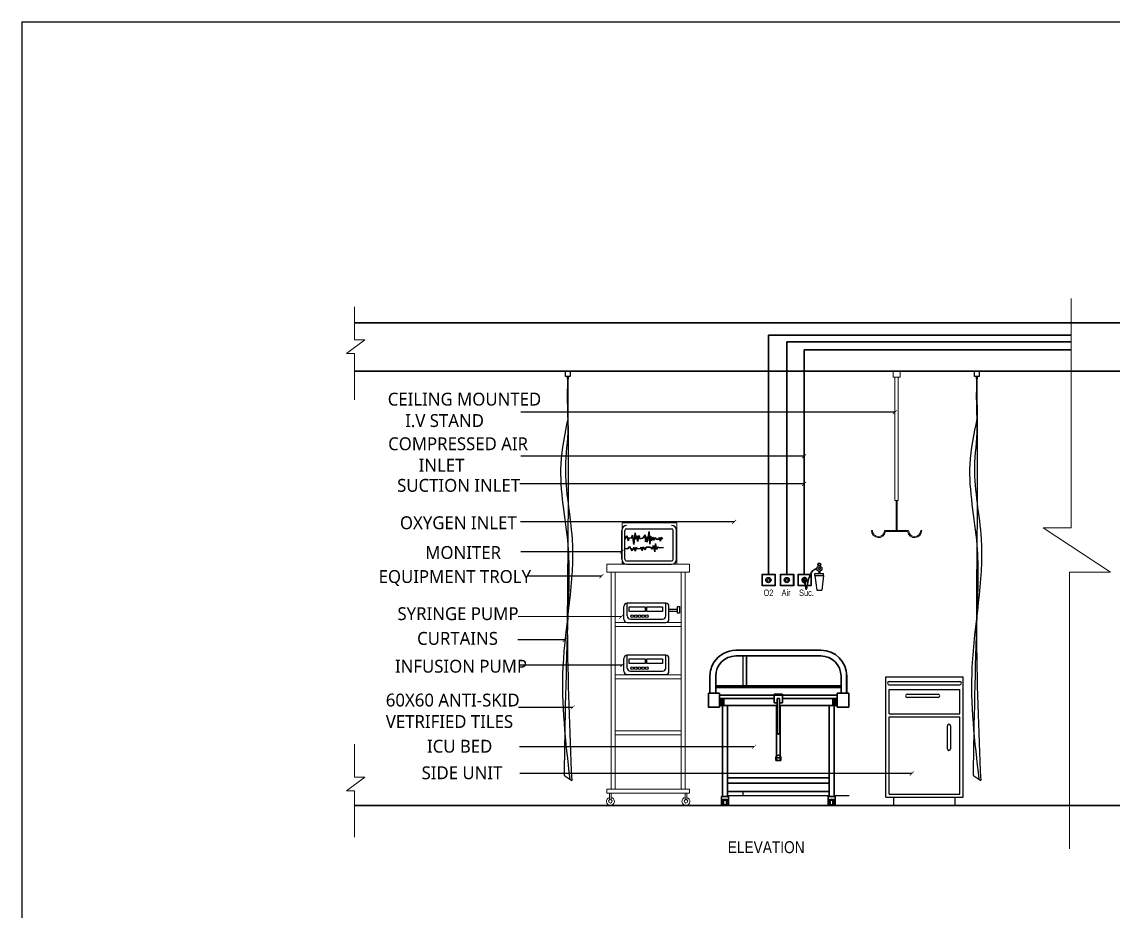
# Model space of a CAD drawing. Header units: inches. Extents: x -17070 to 527, y 504 to 2398.
# Drawn here: x -10399.05 to -10385.47, y 537.32 to 548.39 of the extents above; entities that cross this region are included whole.
import ezdxf

# ---------------------------------------------------------------- set-up
doc = ezdxf.new("R2010")
doc.units = ezdxf.units.IN
doc.linetypes.add('DASHDOT', pattern=[1, 0.5, -0.25, 0, -0.25])
doc.linetypes.add('DASHED2', pattern=[0.375, 0.25, -0.125])
doc.layers.add('elevation', color=7, linetype='Continuous')
doc.layers.add('text1', color=88, linetype='DASHDOT')
for name, color, linetype, lineweight in [('furniture', 42, 'Continuous', 9), ('Layer1', 2, 'Continuous', 30), ('TEXT', 7, 'Continuous', 9), ('wall', 7, 'Continuous', 30)]:
    doc.layers.add(name, color=color, linetype=linetype, lineweight=lineweight)
doc.styles.add('ROMANC', font='arialbd.ttf', dxfattribs={"height": 0.35})
doc.styles.add('style1', font='', dxfattribs={"height": 12})
doc.styles.get('style1').set_extended_font_data('Arial Narrow')
doc.dimstyles.get("Standard").update_dxf_attribs({"dimtxt": 0.18, "dimasz": 0.18, "dimexe": 0.18, "dimexo": 0.0625, "dimgap": 0.09, "dimtad": 0, "dimtih": 1, "dimtoh": 1, "dimzin": 0, "dimdsep": 46, "dimtxsty": 'ROMANC', "dimblk": 'ARCHTICK', "dimcen": 0.09, "dimclrd": 25, "dimclre": 25, "dimadec": 0, "dimazin": 0, "dimtfac": 1, "dimtofl": 0, "dimtmove": 0, "dimatfit": 3, "dimldrblk": 'ARCHTICK', "dimfxl": 1, "dimtolj": 1, "dimtzin": 0, "dimarcsym": 0})

# ---------------------------------------------------------------- blocks, each defined once
blk = doc.blocks.new('de')
at = {"layer": 'elevation', "ltscale": 0.0005}
for q in [(-10856.06422, 504.72708), (-10856.90422, 504.13708)]:
    blk.add_line((-10856.90422, 504.72708), q, dxfattribs=at)
blk = doc.blocks.new('12e')
at = {"color": 7}
for points in [[(-5580594.3279, -3631419.3324), (-5580594.2981, -3631419.3324), (-5580594.2981, -3631419.3652), (-5580594.3279, -3631419.3652)], [(-5580594.3153, -3631419.3652), (-5580594.3102, -3631419.3652), (-5580594.3102, -3631419.3811), (-5580594.3153, -3631419.3811)]]:
    blk.add_lwpolyline(points, close=True, dxfattribs=at)
for points in [[(-5580594.3153, -3631419.3811), (-5580594.3153, -3631419.5713), (-5580594.3129, -3631419.6864), (-5580594.3277, -3631419.9302), (-5580594.2866, -3631420.3751), (-5580594.3436, -3631421.1702), (-5580594.3007, -3631421.8695)], [(-5580594.3128, -3631419.3811), (-5580594.3129, -3631420.4136), (-5580594.316, -3631420.9381), (-5580594.289, -3631421.8777)], [(-5580594.3129, -3631419.6284), (-5580594.3572, -3631419.9101), (-5580594.3129, -3631420.4136), (-5580594.3129, -3631420.8518), (-5580594.3364, -3631421.8442)], [(-5580594.3364, -3631421.8442), (-5580594.289, -3631421.8777)]]:
    blk.add_spline(points, degree=3, dxfattribs=at)
blk = doc.blocks.new('3r32rt')
at = {"color": 7}
for p, q in [((-5580599.7153, -3631423.3043), (-5580599.2353, -3631423.3043)), ((-5580599.7153, -3631424.0543), (-5580599.7153, -3631423.3043)), ((-5580599.6953, -3631423.3343), (-5580599.2553, -3631423.3343)), ((-5580599.6953, -3631423.3543), (-5580599.2553, -3631423.3543)), ((-5580599.2353, -3631424.0543), (-5580599.2353, -3631423.3043)), ((-5580599.6953, -3631423.3843), (-5580599.2553, -3631423.3843)), ((-5580599.6953, -3631423.5343), (-5580599.6953, -3631423.3843)), ((-5580599.2553, -3631423.5343), (-5580599.2553, -3631423.3843)), ((-5580599.6953, -3631423.5343), (-5580599.2553, -3631423.5343)), ((-5580599.6953, -3631423.5543), (-5580599.2553, -3631423.5543)), ((-5580599.6953, -3631424.0343), (-5580599.6953, -3631423.5543)), ((-5580599.2553, -3631424.0343), (-5580599.2553, -3631423.5543)), ((-5580599.6953, -3631424.0343), (-5580599.2553, -3631424.0343)), ((-5580599.7153, -3631424.0543), (-5580599.2353, -3631424.0543)), ((-5580599.6653, -3631424.1043), (-5580599.6653, -3631424.0543)), ((-5580599.6653, -3631424.1043), (-5580599.2853, -3631424.1043)), ((-5580599.2853, -3631424.1043), (-5580599.2853, -3631424.0543))]:
    blk.add_line(p, q, dxfattribs=at)
for points in [[(-5580599.5836, -3631423.4133), (-5580599.39, -3631423.4133)], [(-5580599.39, -3631423.4331), (-5580599.5836, -3631423.4331)], [(-5580599.3331, -3631423.7528), (-5580599.3331, -3631423.7528), (-5580599.3331, -3631423.6103)], [(-5580599.3127, -3631423.6103), (-5580599.3127, -3631423.7528)]]:
    blk.add_lwpolyline(points, dxfattribs=at)
for centre, radius, start, end in [((-5580599.6953, -3631423.3443), 0.01, 90, 270.00001), ((-5580599.2553, -3631423.3443), 0.01, 269.88429, 89.99999), ((-5580599.5836, -3631423.4232), 0.00988, 90, 270.01759), ((-5580599.39, -3631423.4232), 0.00988, 269.98241, 90), ((-5580599.3229, -3631423.6103), 0.0102, 0, 180), ((-5580599.3229, -3631423.7528), 0.0102, 180, 0)]:
    blk.add_arc(centre, radius, start, end, dxfattribs=at)
blk = doc.blocks.new('3wtrf')
at = {"layer": 'furniture', "color": 38}
for p, q in [((-5580766.801, -3631444.3675), (-5580766.2864, -3631444.3675)), ((-5580766.801, -3631444.3675), (-5580766.801, -3631444.4175)), ((-5580766.2864, -3631444.3675), (-5580766.2864, -3631444.4175)), ((-5580766.801, -3631444.4175), (-5580766.2864, -3631444.4175)), ((-5580766.7735, -3631444.4175), (-5580766.7735, -3631445.7675)), ((-5580766.7485, -3631444.4175), (-5580766.7485, -3631445.7675)), ((-5580766.339, -3631444.4175), (-5580766.339, -3631445.7675)), ((-5580766.314, -3631444.4175), (-5580766.314, -3631445.7675)), ((-5580766.339, -3631444.73), (-5580766.7485, -3631444.73)), ((-5580766.339, -3631444.755), (-5580766.7485, -3631444.755)), ((-5580766.339, -3631445.055), (-5580766.7485, -3631445.055)), ((-5580766.339, -3631445.08), (-5580766.7485, -3631445.08)), ((-5580766.339, -3631445.405), (-5580766.7485, -3631445.405)), ((-5580766.339, -3631445.43), (-5580766.7485, -3631445.43)), ((-5580766.801, -3631445.7675), (-5580766.2864, -3631445.7675)), ((-5580766.801, -3631445.7675), (-5580766.801, -3631445.7925)), ((-5580766.801, -3631445.7925), (-5580766.2864, -3631445.7925)), ((-5580766.785, -3631445.8336), (-5580766.785, -3631445.7925)), ((-5580766.7733, -3631445.8333), (-5580766.7733, -3631445.7925)), ((-5580766.3141, -3631445.8333), (-5580766.3141, -3631445.7925)), ((-5580766.3024, -3631445.8336), (-5580766.3024, -3631445.7925)), ((-5580766.2864, -3631445.7675), (-5580766.2864, -3631445.7925))]:
    blk.add_line(p, q, dxfattribs=at)
blk.add_lwpolyline([(-5580766.7046, -3631444.3675), (-5580766.7046, -3631444.1101), (-5580766.3659, -3631444.1101), (-5580766.3659, -3631444.3675)], dxfattribs=at)
for centre in [(-5580766.7789, -3631445.8425), (-5580766.3085, -3631445.8425)]:
    blk.add_circle(centre, 0.0108, dxfattribs=at)
for centre, start, end in [((-5580766.7789, -3631445.8425), 104.25797, 77.16911), ((-5580766.3085, -3631445.8425), 102.83089, 75.74203)]:
    blk.add_arc(centre, 0.025, start, end, dxfattribs=at)
blk = doc.blocks.new('hh')
at = {"color": 7}
for p, q in [((-5580602.811, -3631422.8557), (-5580602.811, -3631422.7757)), ((-5580602.6396, -3631422.7557), (-5580602.791, -3631422.7557)), ((-5580602.791, -3631422.8357), (-5580602.791, -3631422.7557)), ((-5580602.551, -3631422.7557), (-5580602.6396, -3631422.7557)), ((-5580602.551, -3631422.8357), (-5580602.551, -3631422.7557)), ((-5580602.531, -3631422.8557), (-5580602.531, -3631422.7757)), ((-5580602.791, -3631422.8757), (-5580602.551, -3631422.8757)), ((-5580602.771, -3631422.8557), (-5580602.571, -3631422.8557))]:
    blk.add_line(p, q, dxfattribs=at)
for points in [[(-5580602.7778, -3631422.7777), (-5580602.68, -3631422.7777), (-5580602.68, -3631422.8075), (-5580602.7778, -3631422.8075)], [(-5580602.6689, -3631422.7777), (-5580602.5711, -3631422.7777), (-5580602.5711, -3631422.8075), (-5580602.6689, -3631422.8075)]]:
    blk.add_lwpolyline(points, close=True, dxfattribs=at)
for centre in [(-5580602.7609, -3631422.8371), (-5580602.738, -3631422.8371), (-5580602.7142, -3631422.8371), (-5580602.6914, -3631422.8371), (-5580602.6681, -3631422.8371)]:
    blk.add_circle(centre, 0.0084, dxfattribs=at)
for centre, start, end in [((-5580602.791, -3631422.7757), 90, 180), ((-5580602.551, -3631422.7757), 0, 90), ((-5580602.791, -3631422.8557), 180, 270), ((-5580602.771, -3631422.8357), 180, 270), ((-5580602.571, -3631422.8357), 270, 360), ((-5580602.551, -3631422.8557), 270, 0)]:
    blk.add_arc(centre, 0.02, start, end, dxfattribs=at)
blk = doc.blocks.new('GNM')
at = {"layer": 'furniture', "color": 38}
for p, q in [((-5581265.9225, -3631409.7434), (-5581265.9226, -3631410.4811)), ((-5581265.9025, -3631409.7434), (-5581265.9026, -3631410.5111)), ((-5581265.9226, -3631410.5111), (-5581265.9226, -3631410.4811)), ((-5581265.9226, -3631410.5111), (-5581265.9026, -3631410.5111)), ((-5581265.9161, -3631410.5111), (-5581265.9161, -3631410.7041)), ((-5581265.9091, -3631410.5111), (-5581265.9091, -3631410.7041)), ((-5581265.9626, -3631410.6971), (-5581265.9876, -3631410.6971)), ((-5581265.9626, -3631410.7041), (-5581265.9811, -3631410.7041)), ((-5581265.9626, -3631410.7041), (-5581265.9811, -3631410.7041)), ((-5581265.9161, -3631410.6971), (-5581265.9626, -3631410.6971)), ((-5581265.9161, -3631410.7041), (-5581265.9626, -3631410.7041)), ((-5581265.9182, -3631410.7041), (-5581265.8626, -3631410.7041)), ((-5581265.9091, -3631410.6971), (-5581265.8376, -3631410.6971)), ((-5581265.8626, -3631410.7041), (-5581265.844, -3631410.7041))]:
    blk.add_line(p, q, dxfattribs=at)
at = {"layer": 'furniture', "color": 38, "linetype": 'ByBlock'}
for p, q in [((-5581266.0693, -3631410.697), (-5581266.0623, -3631410.697)), ((-5581265.7628, -3631410.6971), (-5581265.7558, -3631410.6971))]:
    blk.add_line(p, q, dxfattribs=at)
at = {"layer": 'furniture', "color": 38}
blk.add_lwpolyline([(-5581265.9336, -3631409.7061), (-5581265.8896, -3631409.7061), (-5581265.8896, -3631409.7434), (-5581265.9336, -3631409.7434)], close=True, dxfattribs=at)
for points in [[(-5581265.9811, -3631410.7041, -0.923782), (-5581266.0693, -3631410.697)], [(-5581265.9876, -3631410.6971, -1), (-5581266.0623, -3631410.697, 1)], [(-5581265.7558, -3631410.6971, -0.923782), (-5581265.844, -3631410.7041, -0.923782)], [(-5581265.7628, -3631410.6971, -1), (-5581265.8376, -3631410.6971, 1)]]:
    blk.add_lwpolyline(points, format="xyb", dxfattribs=at)
blk = doc.blocks.new('_ARCHTICK')
at = {"color": 0, "linetype": 'ByBlock', "const_width": 0.15}
blk.add_lwpolyline([(-0.5, -0.5), (0.5, 0.5)], dxfattribs=at)

msp = doc.modelspace()

# ---------------------------------------------------------------- linework, layer by layer
at = {"color": 7}
for p, q in [((-10391.58957, 541.70138), (-10391.58957, 542.06145)), ((-10391.54956, 541.70138), (-10391.54956, 542.06145)), ((-10391.52956, 542.08146), (-10390.96945, 542.08146)), ((-10390.94944, 541.70138), (-10390.94944, 542.06145)), ((-10390.90944, 541.70138), (-10390.90944, 542.06145)), ((-10391.52956, 541.68138), (-10390.96945, 541.68138)), ((-10391.52956, 541.64137), (-10390.96945, 541.64137)), ((-10389.84278, 541.37105), (-10389.84278, 541.5186)), ((-10389.84278, 541.5186), (-10389.6789, 541.5186)), ((-10389.83759, 541.37624), (-10389.83759, 541.5134)), ((-10389.83759, 541.5134), (-10389.68409, 541.5134)), ((-10389.68409, 541.5134), (-10389.68409, 541.37624)), ((-10389.6789, 541.5186), (-10389.6789, 541.37105)), ((-10389.61436, 541.37105), (-10389.61436, 541.5186)), ((-10389.61436, 541.5186), (-10389.45048, 541.5186)), ((-10389.60916, 541.37624), (-10389.60916, 541.5134)), ((-10389.60916, 541.5134), (-10389.45567, 541.5134)), ((-10389.45567, 541.5134), (-10389.45567, 541.37624)), ((-10389.45048, 541.5186), (-10389.45048, 541.37105)), ((-10389.39476, 541.5186), (-10389.24071, 541.5186)), ((-10389.39476, 541.37105), (-10389.39476, 541.5186)), ((-10389.38957, 541.5134), (-10389.24316, 541.5134)), ((-10389.38957, 541.37624), (-10389.38957, 541.5134)), ((-10389.31888, 541.44368), (-10389.31396, 541.44438)), ((-10389.23979, 541.5134), (-10389.23607, 541.5134)), ((-10389.23732, 541.5186), (-10389.23088, 541.5186)), ((-10389.23607, 541.5134), (-10389.23607, 541.37624)), ((-10389.23088, 541.5186), (-10389.23088, 541.37105)), ((-10389.18758, 541.52682), (-10389.07802, 541.52682)), ((-10389.18758, 541.50198), (-10389.18758, 541.52682)), ((-10389.18758, 541.50198), (-10389.1641, 541.31829)), ((-10389.18758, 541.50198), (-10389.07802, 541.50198)), ((-10389.1382, 541.55347), (-10389.1382, 541.52682)), ((-10389.12677, 541.55329), (-10389.12677, 541.52682)), ((-10389.07802, 541.50198), (-10389.1015, 541.31829)), ((-10389.07802, 541.50198), (-10389.07802, 541.52682)), ((-10389.6789, 541.37105), (-10389.84278, 541.37105)), ((-10389.68409, 541.37624), (-10389.83759, 541.37624)), ((-10389.45048, 541.37105), (-10389.61436, 541.37105)), ((-10389.45567, 541.37624), (-10389.60916, 541.37624)), ((-10389.3094, 541.37105), (-10389.39476, 541.37105)), ((-10389.31017, 541.37624), (-10389.38957, 541.37624)), ((-10389.28307, 541.37624), (-10389.30509, 541.37624)), ((-10389.28418, 541.37105), (-10389.30432, 541.37105)), ((-10389.23088, 541.37105), (-10389.28016, 541.37105)), ((-10389.23607, 541.37624), (-10389.27909, 541.37624)), ((-10389.1641, 541.31829), (-10389.1015, 541.31829)), ((-10391.00519, 541.07942), (-10390.90036, 541.07942)), ((-10391.00519, 541.05733), (-10390.90036, 541.05733))]:
    msp.add_line(p, q, dxfattribs=at)
at = {"color": 252}
for p, q in [((-10390.08219, 540.49926), (-10390.08219, 540.12948)), ((-10388.79655, 540.31274), (-10388.79655, 540.03471))]:
    msp.add_line(p, q, dxfattribs=at)
at = {"color": 137}
for p, q in [((-10389.00999, 538.75973), (-10390.27193, 538.75973)), ((-10388.75902, 538.75973), (-10388.94571, 538.75973))]:
    msp.add_line(p, q, dxfattribs=at)
at = {"color": 250}
msp.add_line((-10390.08219, 538.81331), (-10390.08219, 538.75973), dxfattribs=at)
for p, q in [((-10390.34692, 538.6526), (-10390.32856, 538.6526)), ((-10390.28236, 538.6526), (-10390.26121, 538.6526)), ((-10389.0207, 538.65265), (-10389.00234, 538.65265)), ((-10388.95614, 538.65265), (-10388.93499, 538.65265))]:
    msp.add_line(p, q)
at = {"color": 7}
msp.add_lwpolyline([(-10390.89713, 541.113), (-10390.87245, 541.113), (-10390.87245, 541.03166), (-10390.89713, 541.03166)], close=True, dxfattribs=at)
at = {"color": 250}
for points in [[(-10390.32856, 538.6526), (-10390.32856, 538.71572), (-10390.28236, 538.71572), (-10390.28236, 538.6526)], [(-10389.00234, 538.65265), (-10389.00234, 538.71578), (-10388.95614, 538.71578), (-10388.95614, 538.65265)]]:
    msp.add_lwpolyline(points, dxfattribs=at)
for points in [[(-10390.31856, 538.70572), (-10390.29236, 538.70572), (-10390.29236, 538.64882), (-10390.31856, 538.64882)], [(-10388.99234, 538.70578), (-10388.96614, 538.70578), (-10388.96614, 538.64887), (-10388.99234, 538.64887)]]:
    msp.add_lwpolyline(points, close=True, dxfattribs=at)
at = {"color": 7}
for centre, radius, start, end in [((-10391.52956, 542.06145), 0.06001, 90, 180), ((-10390.96945, 542.06145), 0.06001, 0, 90), ((-10391.52956, 542.06145), 0.02, 90, 180), ((-10390.96945, 542.06145), 0.02, 0, 90), ((-10391.52956, 541.70138), 0.06001, 180, 270), ((-10391.52956, 541.70138), 0.02, 180, 270), ((-10390.96945, 541.70138), 0.06001, 270, 360), ((-10390.96945, 541.70138), 0.02, 270, 360)]:
    msp.add_arc(centre, radius, start, end, dxfattribs=at)
for centre, major_axis, ratio, start_param, end_param in [((-10389.13197, 541.58619), (-0.02355, 0.02355), 0.99999998, 3.92699083, 10.21017613), ((-10389.13197, 541.63765), (-0.01284, 0.01284), 0.99999987, 3.92699088, 10.21017619), ((-10389.13197, 541.63765), (0.0109, 0.0109), 0.99999991, 5.4977871, 11.78097241), ((-10389.1318, 541.58641), (0.00898, 0.00898), 0.99999994, 5.49778711, 11.78097242), ((-10389.76487, 541.44353), (-0.02321, 0.02321), 0.99999989, 3.92699087, 10.21017618), ((-10389.76487, 541.44353), (-0.01219, 0.01219), 0.99999991, 3.92699086, 10.21017617), ((-10389.53645, 541.44353), (-0.02321, 0.02321), 0.99999995, 3.92699084, 10.21017615), ((-10389.53645, 541.44353), (-0.01219, 0.01219), 0.99999987, 3.92699088, 10.21017619), ((-10389.31685, 541.44353), (0.02321, 0.02321), 0.99999912, 4.14183076, 10.2725237), ((-10389.31685, 541.44353), (0.01219, 0.01219), 0.99999952, 4.22334153, 10.21628661)]:
    msp.add_ellipse(centre, major_axis=major_axis, ratio=ratio, start_param=start_param, end_param=end_param, dxfattribs=at)
for points, knots in [([(-10389.31888, 541.44368), (-10389.3123, 541.38999), (-10389.29182, 541.22271), (-10389.27255, 541.54014), (-10389.18184, 541.58224), (-10389.16506, 541.59003)], [0, 0, 0, 0, 0.058544338, 0.182411989, 0.210521516, 0.210521516, 0.210521516, 0.210521516]), ([(-10389.31396, 541.44438), (-10389.30731, 541.39055), (-10389.28659, 541.22282), (-10389.26989, 541.53918), (-10389.18026, 541.57944), (-10389.16528, 541.58581)], [0, 0, 0, 0, 0.058544338, 0.182411989, 0.207029745, 0.207029745, 0.207029745, 0.207029745])]:
    msp.add_open_spline(points, degree=3, knots=knots, dxfattribs=at)
at = {"layer": 'furniture', "linetype": 'ByBlock'}
for p, q in [((-10394.91665, 544.84003), (-10394.91665, 544.43043)), ((-10385.99846, 544.9466), (-10385.99846, 544.04194)), ((-10394.78494, 544.43043), (-10395.01387, 544.26036)), ((-10394.91665, 544.43043), (-10394.78494, 544.43043)), ((-10395.01387, 544.26036), (-10394.91337, 544.26036)), ((-10394.91337, 544.26036), (-10394.91337, 543.68497)), ((-10394.91665, 539.40033), (-10394.91665, 538.99073)), ((-10394.78494, 538.99073), (-10395.01387, 538.82066)), ((-10394.91665, 538.99073), (-10394.78494, 538.99073)), ((-10395.01387, 538.82066), (-10394.91337, 538.82066)), ((-10394.91337, 538.82066), (-10394.91337, 538.24527))]:
    msp.add_line(p, q, dxfattribs=at)
at = {"layer": 'furniture', "color": 0}
for p, q in [((-10385.99846, 544.04194), (-10385.99846, 542.092)), ((-10385.99846, 542.092), (-10386.3448, 542.092)), ((-10386.3448, 542.092), (-10385.50858, 541.53968)), ((-10385.50858, 541.53968), (-10386.01687, 541.53968)), ((-10386.01687, 541.53968), (-10386.01687, 538.10177))]:
    msp.add_line(p, q, dxfattribs=at)
at = {"layer": 'Layer1', "color": 137}
for p, q in [((-10390.17048, 540.57034), (-10389.11159, 540.57038)), ((-10390.17048, 540.49925), (-10389.11158, 540.4993)), ((-10390.03906, 540.12948), (-10390.03907, 540.49926)), ((-10390.03906, 540.12948), (-10390.03907, 540.49926)), ((-10390.03906, 540.12948), (-10390.03907, 540.49926)), ((-10390.03906, 540.12948), (-10390.03907, 540.49926)), ((-10390.03906, 540.12948), (-10390.03907, 540.49926)), ((-10390.49187, 540.03464), (-10390.49188, 540.24892)), ((-10390.49187, 540.03464), (-10390.49188, 540.24892)), ((-10390.49187, 540.03464), (-10390.49188, 540.24892)), ((-10390.49187, 540.03464), (-10390.49188, 540.24892)), ((-10390.49187, 540.03464), (-10390.49188, 540.24892)), ((-10390.42079, 540.03465), (-10390.4208, 540.24892)), ((-10390.42079, 540.03465), (-10390.4208, 540.24892)), ((-10390.42079, 540.03465), (-10390.4208, 540.24892)), ((-10390.42079, 540.03465), (-10390.4208, 540.24892)), ((-10390.42079, 540.03465), (-10390.4208, 540.24892)), ((-10388.86124, 540.03471), (-10388.86125, 540.24898)), ((-10388.86124, 540.03471), (-10388.86125, 540.24898)), ((-10388.86124, 540.03471), (-10388.86125, 540.24898)), ((-10388.86124, 540.03471), (-10388.86125, 540.24898)), ((-10388.86124, 540.03471), (-10388.86125, 540.24898)), ((-10388.79016, 540.03471), (-10388.79017, 540.24899)), ((-10388.79016, 540.03471), (-10388.79017, 540.24899)), ((-10388.79016, 540.03471), (-10388.79017, 540.24899)), ((-10388.79016, 540.03471), (-10388.79017, 540.24899)), ((-10388.79016, 540.03471), (-10388.79017, 540.24899)), ((-10389.77564, 540.12949), (-10390.42079, 540.12947)), ((-10389.77564, 540.12949), (-10390.42079, 540.12947)), ((-10389.77564, 540.12949), (-10390.42079, 540.12947)), ((-10389.77564, 540.12949), (-10390.42079, 540.12947)), ((-10389.77564, 540.12949), (-10390.42079, 540.12947)), ((-10389.46992, 540.10808), (-10390.42079, 540.10804)), ((-10389.46992, 540.10808), (-10390.42079, 540.10804)), ((-10389.46992, 540.10808), (-10390.42079, 540.10804)), ((-10389.46992, 540.10808), (-10390.42079, 540.10804)), ((-10389.46992, 540.10808), (-10390.42079, 540.10804)), ((-10389.77564, 540.12949), (-10389.49135, 540.1295)), ((-10389.77564, 540.12949), (-10389.49135, 540.1295)), ((-10389.77564, 540.12949), (-10389.49135, 540.1295)), ((-10389.77564, 540.12949), (-10389.49135, 540.1295)), ((-10389.77564, 540.12949), (-10389.49135, 540.1295)), ((-10389.49135, 540.1295), (-10388.86125, 540.12953)), ((-10389.49135, 540.1295), (-10388.86125, 540.12953)), ((-10389.49135, 540.1295), (-10388.86125, 540.12953)), ((-10389.49135, 540.1295), (-10388.86125, 540.12953)), ((-10389.49135, 540.1295), (-10388.86125, 540.12953)), ((-10389.46992, 540.10808), (-10388.86124, 540.1081)), ((-10389.46992, 540.10808), (-10388.86124, 540.1081)), ((-10389.46992, 540.10808), (-10388.86124, 540.1081)), ((-10389.46992, 540.10808), (-10388.86124, 540.1081)), ((-10389.46992, 540.10808), (-10388.86124, 540.1081)), ((-10390.37415, 540.03465), (-10390.51222, 540.03464)), ((-10390.37415, 540.03465), (-10390.51222, 540.03464)), ((-10390.37415, 540.03465), (-10390.51222, 540.03464)), ((-10390.37415, 540.03465), (-10390.51222, 540.03464)), ((-10390.37415, 540.03465), (-10390.51222, 540.03464)), ((-10390.51222, 540.03464), (-10390.51221, 539.86323)), ((-10390.51222, 540.03464), (-10390.51221, 539.86323)), ((-10390.51222, 540.03464), (-10390.51221, 539.86323)), ((-10390.51222, 540.03464), (-10390.51221, 539.86323)), ((-10390.51222, 540.03464), (-10390.51221, 539.86323)), ((-10390.37415, 540.03465), (-10390.37414, 539.86323)), ((-10390.37415, 540.03465), (-10390.37414, 539.86323)), ((-10390.37415, 540.03465), (-10390.37414, 539.86323)), ((-10390.37415, 540.03465), (-10390.37414, 539.86323)), ((-10390.37415, 540.03465), (-10390.37414, 539.86323)), ((-10388.90788, 540.01328), (-10390.37414, 540.01322)), ((-10388.90788, 540.01328), (-10390.37414, 540.01322)), ((-10388.90788, 540.01328), (-10390.37414, 540.01322)), ((-10388.90788, 540.01328), (-10390.37414, 540.01322)), ((-10388.90788, 540.01328), (-10390.37414, 540.01322)), ((-10390.37414, 539.97037), (-10389.6949, 539.9704)), ((-10390.37414, 539.97037), (-10389.6949, 539.9704)), ((-10390.37414, 539.97037), (-10389.6949, 539.9704)), ((-10390.37414, 539.97037), (-10389.6949, 539.9704)), ((-10390.37414, 539.97037), (-10389.6949, 539.9704)), ((-10389.78543, 539.97039), (-10390.37414, 539.97037)), ((-10390.37414, 539.97037), (-10389.78543, 539.97039)), ((-10389.78543, 539.97039), (-10390.37414, 539.97037)), ((-10390.37414, 539.97037), (-10389.78543, 539.97039)), ((-10389.78543, 539.97039), (-10390.37414, 539.97037)), ((-10390.37414, 539.97037), (-10389.78543, 539.97039)), ((-10389.78543, 539.97039), (-10390.37414, 539.97037)), ((-10390.37414, 539.97037), (-10389.78543, 539.97039)), ((-10389.78543, 539.97039), (-10390.37414, 539.97037)), ((-10390.37414, 539.97037), (-10389.78543, 539.97039)), ((-10390.37308, 539.88466), (-10390.37308, 539.97037)), ((-10390.37308, 539.88466), (-10390.37308, 539.97037)), ((-10390.37308, 539.88466), (-10390.37308, 539.97037)), ((-10390.37308, 539.88466), (-10390.37308, 539.97037)), ((-10390.37308, 539.88466), (-10390.37308, 539.97037)), ((-10390.37201, 539.88466), (-10390.37201, 539.97037)), ((-10390.37201, 539.88466), (-10390.37201, 539.97037)), ((-10390.37201, 539.88466), (-10390.37201, 539.97037)), ((-10390.37201, 539.88466), (-10390.37201, 539.97037)), ((-10390.37201, 539.88466), (-10390.37201, 539.97037)), ((-10390.37094, 539.88466), (-10390.37094, 539.97037)), ((-10390.37094, 539.88466), (-10390.37094, 539.97037)), ((-10390.37094, 539.88466), (-10390.37094, 539.97037)), ((-10390.37094, 539.88466), (-10390.37094, 539.97037)), ((-10390.37094, 539.88466), (-10390.37094, 539.97037)), ((-10390.36987, 539.88466), (-10390.36987, 539.97037)), ((-10390.36987, 539.88466), (-10390.36987, 539.97037)), ((-10390.36987, 539.88466), (-10390.36987, 539.97037)), ((-10390.36987, 539.88466), (-10390.36987, 539.97037)), ((-10390.36987, 539.88466), (-10390.36987, 539.97037)), ((-10390.36772, 539.88466), (-10390.36773, 539.97037)), ((-10390.36772, 539.88466), (-10390.36773, 539.97037)), ((-10390.36772, 539.88466), (-10390.36773, 539.97037)), ((-10390.36772, 539.88466), (-10390.36773, 539.97037)), ((-10390.36772, 539.88466), (-10390.36773, 539.97037)), ((-10390.36558, 539.88466), (-10390.36558, 539.97037)), ((-10390.36558, 539.88466), (-10390.36558, 539.97037)), ((-10390.36558, 539.88466), (-10390.36558, 539.97037)), ((-10390.36558, 539.88466), (-10390.36558, 539.97037)), ((-10390.36558, 539.88466), (-10390.36558, 539.97037)), ((-10390.36344, 539.88466), (-10390.36344, 539.97037)), ((-10390.36344, 539.88466), (-10390.36344, 539.97037)), ((-10390.36344, 539.88466), (-10390.36344, 539.97037)), ((-10390.36344, 539.88466), (-10390.36344, 539.97037)), ((-10390.36344, 539.88466), (-10390.36344, 539.97037)), ((-10390.35915, 539.88466), (-10390.35916, 539.97037)), ((-10390.35915, 539.88466), (-10390.35916, 539.97037)), ((-10390.35915, 539.88466), (-10390.35916, 539.97037)), ((-10390.35915, 539.88466), (-10390.35916, 539.97037)), ((-10390.35915, 539.88466), (-10390.35916, 539.97037)), ((-10390.35487, 539.88466), (-10390.35487, 539.97037)), ((-10390.35487, 539.88466), (-10390.35487, 539.97037)), ((-10390.35487, 539.88466), (-10390.35487, 539.97037)), ((-10390.35487, 539.88466), (-10390.35487, 539.97037)), ((-10390.35487, 539.88466), (-10390.35487, 539.97037)), ((-10390.34844, 539.88466), (-10390.34844, 539.97037)), ((-10390.34844, 539.88466), (-10390.34844, 539.97037)), ((-10390.34844, 539.88466), (-10390.34844, 539.97037)), ((-10390.34844, 539.88466), (-10390.34844, 539.97037)), ((-10390.34844, 539.88466), (-10390.34844, 539.97037)), ((-10390.33987, 539.88466), (-10390.33987, 539.97037)), ((-10390.33987, 539.88466), (-10390.33987, 539.97037)), ((-10390.33987, 539.88466), (-10390.33987, 539.97037)), ((-10390.33987, 539.88466), (-10390.33987, 539.97037)), ((-10390.33987, 539.88466), (-10390.33987, 539.97037)), ((-10390.3313, 539.88466), (-10390.3313, 539.97037)), ((-10390.3313, 539.88466), (-10390.3313, 539.97037)), ((-10390.3313, 539.88466), (-10390.3313, 539.97037)), ((-10390.3313, 539.88466), (-10390.3313, 539.97037)), ((-10390.3313, 539.88466), (-10390.3313, 539.97037)), ((-10390.32058, 539.88466), (-10390.32059, 539.97037)), ((-10390.32058, 539.88466), (-10390.32059, 539.97037)), ((-10390.32058, 539.88466), (-10390.32059, 539.97037)), ((-10390.32058, 539.88466), (-10390.32059, 539.97037)), ((-10390.32058, 539.88466), (-10390.32059, 539.97037)), ((-10389.6949, 539.9704), (-10389.77472, 539.97039)), ((-10389.6949, 539.9704), (-10389.77472, 539.97039)), ((-10389.6949, 539.9704), (-10389.77472, 539.97039)), ((-10389.6949, 539.9704), (-10389.77472, 539.97039)), ((-10389.6949, 539.9704), (-10389.77472, 539.97039)), ((-10389.6949, 540.02396), (-10389.58777, 540.02397)), ((-10389.6949, 540.02396), (-10389.58777, 540.02397)), ((-10389.6949, 540.02396), (-10389.58777, 540.02397)), ((-10389.6949, 540.02396), (-10389.58777, 540.02397)), ((-10389.6949, 540.02396), (-10389.58777, 540.02397)), ((-10389.6949, 539.91683), (-10389.6949, 540.02396)), ((-10389.6949, 539.91683), (-10389.6949, 540.02396)), ((-10389.6949, 539.91683), (-10389.6949, 540.02396)), ((-10389.6949, 539.91683), (-10389.6949, 540.02396)), ((-10389.6949, 539.91683), (-10389.6949, 540.02396)), ((-10389.62526, 539.9704), (-10389.6574, 539.9704)), ((-10389.6574, 539.9704), (-10389.62526, 539.9704)), ((-10389.6574, 539.9704), (-10389.65739, 539.54185)), ((-10389.62526, 539.9704), (-10389.6574, 539.9704)), ((-10389.6574, 539.9704), (-10389.62526, 539.9704)), ((-10389.6574, 539.9704), (-10389.65739, 539.54185)), ((-10389.62526, 539.9704), (-10389.6574, 539.9704)), ((-10389.6574, 539.9704), (-10389.62526, 539.9704)), ((-10389.6574, 539.9704), (-10389.65739, 539.54185)), ((-10389.62526, 539.9704), (-10389.6574, 539.9704)), ((-10389.6574, 539.9704), (-10389.62526, 539.9704)), ((-10389.6574, 539.9704), (-10389.65739, 539.54185)), ((-10389.62526, 539.9704), (-10389.6574, 539.9704)), ((-10389.6574, 539.9704), (-10389.62526, 539.9704)), ((-10389.6574, 539.9704), (-10389.65739, 539.54185)), ((-10389.62526, 539.9704), (-10389.62524, 539.54185)), ((-10389.62526, 539.9704), (-10389.62524, 539.54185)), ((-10389.62526, 539.9704), (-10389.62524, 539.54185)), ((-10389.62526, 539.9704), (-10389.62524, 539.54185)), ((-10389.62526, 539.9704), (-10389.62524, 539.54185)), ((-10389.58776, 539.91683), (-10389.58777, 540.02397)), ((-10389.58776, 539.91683), (-10389.58777, 540.02397)), ((-10389.58776, 539.91683), (-10389.58777, 540.02397)), ((-10389.58776, 539.91683), (-10389.58777, 540.02397)), ((-10389.58776, 539.91683), (-10389.58777, 540.02397)), ((-10389.58776, 539.91683), (-10389.58777, 540.02397)), ((-10389.58776, 539.91683), (-10389.58777, 540.02397)), ((-10389.58776, 539.91683), (-10389.58777, 540.02397)), ((-10389.58776, 539.91683), (-10389.58777, 540.02397)), ((-10389.58776, 539.91683), (-10389.58777, 540.02397)), ((-10389.58776, 539.91683), (-10389.58777, 540.02397)), ((-10389.58776, 539.91683), (-10389.58777, 540.02397)), ((-10389.58776, 539.91683), (-10389.58777, 540.02397)), ((-10389.58776, 539.91683), (-10389.58777, 540.02397)), ((-10389.58776, 539.91683), (-10389.58777, 540.02397)), ((-10388.90788, 539.97043), (-10389.58776, 539.9704)), ((-10389.58776, 539.9704), (-10388.90788, 539.97043)), ((-10388.90788, 539.97043), (-10389.58776, 539.9704)), ((-10389.58776, 539.9704), (-10388.90788, 539.97043)), ((-10388.90788, 539.97043), (-10389.58776, 539.9704)), ((-10389.58776, 539.9704), (-10388.90788, 539.97043)), ((-10388.90788, 539.97043), (-10389.58776, 539.9704)), ((-10389.58776, 539.9704), (-10388.90788, 539.97043)), ((-10388.90788, 539.97043), (-10389.58776, 539.9704)), ((-10389.58776, 539.9704), (-10388.90788, 539.97043)), ((-10388.96143, 539.88472), (-10388.96144, 539.97043)), ((-10388.96143, 539.88472), (-10388.96144, 539.97043)), ((-10388.96143, 539.88472), (-10388.96144, 539.97043)), ((-10388.96143, 539.88472), (-10388.96144, 539.97043)), ((-10388.96143, 539.88472), (-10388.96144, 539.97043)), ((-10388.95072, 539.88472), (-10388.95072, 539.97043)), ((-10388.95072, 539.88472), (-10388.95072, 539.97043)), ((-10388.95072, 539.88472), (-10388.95072, 539.97043)), ((-10388.95072, 539.88472), (-10388.95072, 539.97043)), ((-10388.95072, 539.88472), (-10388.95072, 539.97043)), ((-10388.94215, 539.88472), (-10388.94215, 539.97043)), ((-10388.94215, 539.88472), (-10388.94215, 539.97043)), ((-10388.94215, 539.88472), (-10388.94215, 539.97043)), ((-10388.94215, 539.88472), (-10388.94215, 539.97043)), ((-10388.94215, 539.88472), (-10388.94215, 539.97043)), ((-10388.93358, 539.88472), (-10388.93358, 539.97043)), ((-10388.93358, 539.88472), (-10388.93358, 539.97043)), ((-10388.93358, 539.88472), (-10388.93358, 539.97043)), ((-10388.93358, 539.88472), (-10388.93358, 539.97043)), ((-10388.93358, 539.88472), (-10388.93358, 539.97043)), ((-10388.92715, 539.88472), (-10388.92715, 539.97043)), ((-10388.92715, 539.88472), (-10388.92715, 539.97043)), ((-10388.92715, 539.88472), (-10388.92715, 539.97043)), ((-10388.92715, 539.88472), (-10388.92715, 539.97043)), ((-10388.92715, 539.88472), (-10388.92715, 539.97043)), ((-10388.92286, 539.88472), (-10388.92287, 539.97043)), ((-10388.92286, 539.88472), (-10388.92287, 539.97043)), ((-10388.92286, 539.88472), (-10388.92287, 539.97043)), ((-10388.92286, 539.88472), (-10388.92287, 539.97043)), ((-10388.92286, 539.88472), (-10388.92287, 539.97043)), ((-10388.91858, 539.88472), (-10388.91858, 539.97043)), ((-10388.91858, 539.88472), (-10388.91858, 539.97043)), ((-10388.91858, 539.88472), (-10388.91858, 539.97043)), ((-10388.91858, 539.88472), (-10388.91858, 539.97043)), ((-10388.91858, 539.88472), (-10388.91858, 539.97043)), ((-10388.91644, 539.88472), (-10388.91644, 539.97043)), ((-10388.91644, 539.88472), (-10388.91644, 539.97043)), ((-10388.91644, 539.88472), (-10388.91644, 539.97043)), ((-10388.91644, 539.88472), (-10388.91644, 539.97043)), ((-10388.91644, 539.88472), (-10388.91644, 539.97043)), ((-10388.91429, 539.88472), (-10388.9143, 539.97043)), ((-10388.91429, 539.88472), (-10388.9143, 539.97043)), ((-10388.91429, 539.88472), (-10388.9143, 539.97043)), ((-10388.91429, 539.88472), (-10388.9143, 539.97043)), ((-10388.91429, 539.88472), (-10388.9143, 539.97043)), ((-10388.91215, 539.88472), (-10388.91215, 539.97043)), ((-10388.91215, 539.88472), (-10388.91215, 539.97043)), ((-10388.91215, 539.88472), (-10388.91215, 539.97043)), ((-10388.91215, 539.88472), (-10388.91215, 539.97043)), ((-10388.91215, 539.88472), (-10388.91215, 539.97043)), ((-10388.91108, 539.88472), (-10388.91108, 539.97043)), ((-10388.91108, 539.88472), (-10388.91108, 539.97043)), ((-10388.91108, 539.88472), (-10388.91108, 539.97043)), ((-10388.91108, 539.88472), (-10388.91108, 539.97043)), ((-10388.91108, 539.88472), (-10388.91108, 539.97043)), ((-10388.91001, 539.88472), (-10388.91001, 539.97043)), ((-10388.91001, 539.88472), (-10388.91001, 539.97043)), ((-10388.91001, 539.88472), (-10388.91001, 539.97043)), ((-10388.91001, 539.88472), (-10388.91001, 539.97043)), ((-10388.91001, 539.88472), (-10388.91001, 539.97043)), ((-10388.90894, 539.88472), (-10388.90894, 539.97043)), ((-10388.90894, 539.88472), (-10388.90894, 539.97043)), ((-10388.90894, 539.88472), (-10388.90894, 539.97043)), ((-10388.90894, 539.88472), (-10388.90894, 539.97043)), ((-10388.90894, 539.88472), (-10388.90894, 539.97043)), ((-10388.76331, 540.03472), (-10388.90788, 540.03471)), ((-10388.76331, 540.03472), (-10388.90788, 540.03471)), ((-10388.76331, 540.03472), (-10388.90788, 540.03471)), ((-10388.76331, 540.03472), (-10388.90788, 540.03471)), ((-10388.76331, 540.03472), (-10388.90788, 540.03471)), ((-10388.90788, 540.03471), (-10388.90788, 539.86329)), ((-10388.90788, 540.03471), (-10388.90788, 539.86329)), ((-10388.90788, 540.03471), (-10388.90788, 539.86329)), ((-10388.90788, 540.03471), (-10388.90788, 539.86329)), ((-10388.90788, 540.03471), (-10388.90788, 539.86329)), ((-10388.76331, 540.03472), (-10388.79016, 540.03471)), ((-10388.76331, 540.03472), (-10388.79016, 540.03471)), ((-10388.76331, 540.03472), (-10388.79016, 540.03471)), ((-10388.76331, 540.03472), (-10388.79016, 540.03471)), ((-10388.76331, 540.03472), (-10388.79016, 540.03471)), ((-10388.76331, 540.03472), (-10388.7633, 539.8633)), ((-10388.76331, 540.03472), (-10388.7633, 539.8633)), ((-10388.76331, 540.03472), (-10388.7633, 539.8633)), ((-10388.76331, 540.03472), (-10388.7633, 539.8633)), ((-10388.76331, 540.03472), (-10388.7633, 539.8633)), ((-10390.37414, 539.86323), (-10390.51342, 539.86323)), ((-10390.37414, 539.86323), (-10390.51342, 539.86323)), ((-10390.37414, 539.86323), (-10390.51342, 539.86323)), ((-10390.37414, 539.86323), (-10390.51342, 539.86323)), ((-10390.37414, 539.86323), (-10390.51342, 539.86323)), ((-10390.37414, 539.86323), (-10390.51221, 539.86323)), ((-10390.37414, 539.86323), (-10390.51221, 539.86323)), ((-10390.37414, 539.86323), (-10390.51221, 539.86323)), ((-10390.37414, 539.86323), (-10390.51221, 539.86323)), ((-10390.37414, 539.86323), (-10390.51221, 539.86323)), ((-10389.6574, 539.88469), (-10390.37414, 539.88466)), ((-10389.6574, 539.88469), (-10390.37414, 539.88466)), ((-10389.6574, 539.88469), (-10390.37414, 539.88466)), ((-10389.6574, 539.88469), (-10390.37414, 539.88466)), ((-10389.6574, 539.88469), (-10390.37414, 539.88466)), ((-10390.33626, 539.88466), (-10390.33623, 539.19899)), ((-10390.33626, 539.88466), (-10390.33621, 538.74902)), ((-10390.33626, 539.88466), (-10390.33623, 539.19899)), ((-10390.33626, 539.88466), (-10390.33621, 538.74902)), ((-10390.33626, 539.88466), (-10390.33623, 539.19899)), ((-10390.33626, 539.88466), (-10390.33621, 538.74902)), ((-10390.33626, 539.88466), (-10390.33623, 539.19899)), ((-10390.33626, 539.88466), (-10390.33621, 538.74902)), ((-10390.33626, 539.88466), (-10390.33623, 539.19899)), ((-10390.33626, 539.88466), (-10390.33621, 538.74902)), ((-10390.27198, 539.88466), (-10390.27195, 539.19899)), ((-10390.27198, 539.88466), (-10390.27193, 538.74902)), ((-10390.27198, 539.88466), (-10390.27195, 539.19899)), ((-10390.27198, 539.88466), (-10390.27193, 538.74902)), ((-10390.27198, 539.88466), (-10390.27195, 539.19899)), ((-10390.27198, 539.88466), (-10390.27193, 538.74902)), ((-10390.27198, 539.88466), (-10390.27195, 539.19899)), ((-10390.27198, 539.88466), (-10390.27193, 538.74902)), ((-10390.27198, 539.88466), (-10390.27195, 539.19899)), ((-10390.27198, 539.88466), (-10390.27193, 538.74902)), ((-10389.6949, 539.91683), (-10389.6574, 539.91683)), ((-10389.6949, 539.91683), (-10389.6574, 539.91683)), ((-10389.6949, 539.91683), (-10389.6574, 539.91683)), ((-10389.6949, 539.91683), (-10389.6574, 539.91683)), ((-10389.6949, 539.91683), (-10389.6574, 539.91683)), ((-10389.66273, 539.23116), (-10389.66276, 539.88469)), ((-10389.66273, 539.23116), (-10389.66276, 539.88469)), ((-10389.66273, 539.23116), (-10389.66276, 539.88469)), ((-10389.66273, 539.23116), (-10389.66276, 539.88469)), ((-10389.66273, 539.23116), (-10389.66276, 539.88469)), ((-10389.62526, 539.91683), (-10389.58776, 539.91683)), ((-10389.62526, 539.91683), (-10389.58776, 539.91683)), ((-10389.62526, 539.91683), (-10389.58776, 539.91683)), ((-10389.62526, 539.91683), (-10389.58776, 539.91683)), ((-10389.62526, 539.91683), (-10389.58776, 539.91683)), ((-10388.90788, 539.88472), (-10389.62526, 539.88469)), ((-10388.90788, 539.88472), (-10389.62526, 539.88469)), ((-10388.90788, 539.88472), (-10389.62526, 539.88469)), ((-10388.90788, 539.88472), (-10389.62526, 539.88469)), ((-10388.90788, 539.88472), (-10389.62526, 539.88469)), ((-10389.61987, 539.23116), (-10389.6199, 539.88469)), ((-10389.61987, 539.23116), (-10389.6199, 539.88469)), ((-10389.61987, 539.23116), (-10389.6199, 539.88469)), ((-10389.61987, 539.23116), (-10389.6199, 539.88469)), ((-10389.61987, 539.23116), (-10389.6199, 539.88469)), ((-10389.01004, 539.88472), (-10389.01001, 539.19904)), ((-10389.01004, 539.88472), (-10389.00999, 538.74907)), ((-10389.01004, 539.88472), (-10389.01001, 539.19904)), ((-10389.01004, 539.88472), (-10389.00999, 538.74907)), ((-10389.01004, 539.88472), (-10389.01001, 539.19904)), ((-10389.01004, 539.88472), (-10389.00999, 538.74907)), ((-10389.01004, 539.88472), (-10389.01001, 539.19904)), ((-10389.01004, 539.88472), (-10389.00999, 538.74907)), ((-10389.01004, 539.88472), (-10389.01001, 539.19904)), ((-10389.01004, 539.88472), (-10389.00999, 538.74907)), ((-10388.94575, 539.88472), (-10388.94573, 539.19905)), ((-10388.94575, 539.88472), (-10388.94571, 538.74908)), ((-10388.94575, 539.88472), (-10388.94573, 539.19905)), ((-10388.94575, 539.88472), (-10388.94571, 538.74908)), ((-10388.94575, 539.88472), (-10388.94573, 539.19905)), ((-10388.94575, 539.88472), (-10388.94571, 538.74908)), ((-10388.94575, 539.88472), (-10388.94573, 539.19905)), ((-10388.94575, 539.88472), (-10388.94571, 538.74908)), ((-10388.94575, 539.88472), (-10388.94573, 539.19905)), ((-10388.94575, 539.88472), (-10388.94571, 538.74908)), ((-10388.7633, 539.8633), (-10388.90788, 539.86329)), ((-10388.7633, 539.8633), (-10388.90788, 539.86329)), ((-10388.7633, 539.8633), (-10388.90788, 539.86329)), ((-10388.7633, 539.8633), (-10388.90788, 539.86329)), ((-10388.7633, 539.8633), (-10388.90788, 539.86329)), ((-10389.6413, 539.23116), (-10389.67344, 539.23116)), ((-10389.67344, 539.23116), (-10389.67344, 539.19902)), ((-10389.6413, 539.23116), (-10389.67344, 539.23116)), ((-10389.67344, 539.23116), (-10389.67344, 539.19902)), ((-10389.6413, 539.23116), (-10389.67344, 539.23116)), ((-10389.67344, 539.23116), (-10389.67344, 539.19902)), ((-10389.6413, 539.23116), (-10389.67344, 539.23116)), ((-10389.67344, 539.23116), (-10389.67344, 539.19902)), ((-10389.6413, 539.23116), (-10389.67344, 539.23116)), ((-10389.67344, 539.23116), (-10389.67344, 539.19902)), ((-10389.67344, 539.19902), (-10389.60916, 539.19902)), ((-10389.60916, 539.19902), (-10389.67344, 539.19902)), ((-10389.67344, 539.19902), (-10389.60916, 539.19902)), ((-10389.60916, 539.19902), (-10389.67344, 539.19902)), ((-10389.67344, 539.19902), (-10389.60916, 539.19902)), ((-10389.60916, 539.19902), (-10389.67344, 539.19902)), ((-10389.67344, 539.19902), (-10389.60916, 539.19902)), ((-10389.60916, 539.19902), (-10389.67344, 539.19902)), ((-10389.67344, 539.19902), (-10389.60916, 539.19902)), ((-10389.60916, 539.19902), (-10389.67344, 539.19902)), ((-10389.60916, 539.23116), (-10389.6413, 539.23116)), ((-10389.60916, 539.23116), (-10389.6413, 539.23116)), ((-10389.60916, 539.23116), (-10389.6413, 539.23116)), ((-10389.60916, 539.23116), (-10389.6413, 539.23116)), ((-10389.60916, 539.23116), (-10389.6413, 539.23116)), ((-10389.61987, 539.19902), (-10389.60916, 539.19902)), ((-10389.61987, 539.19902), (-10389.60916, 539.19902)), ((-10389.61987, 539.19902), (-10389.60916, 539.19902)), ((-10389.61987, 539.19902), (-10389.60916, 539.19902)), ((-10389.61987, 539.19902), (-10389.60916, 539.19902)), ((-10389.60916, 539.19902), (-10389.60916, 539.23116)), ((-10389.60916, 539.19902), (-10389.60916, 539.23116)), ((-10389.60916, 539.19902), (-10389.60916, 539.23116)), ((-10389.60916, 539.19902), (-10389.60916, 539.23116)), ((-10389.60916, 539.19902), (-10389.60916, 539.23116)), ((-10389.01, 538.98241), (-10390.27194, 538.98236)), ((-10389.01, 538.98241), (-10390.27194, 538.98236)), ((-10389.01, 538.98241), (-10390.27194, 538.98236)), ((-10389.01, 538.98241), (-10390.27194, 538.98236)), ((-10389.01, 538.98241), (-10390.27194, 538.98236)), ((-10389.01, 538.91813), (-10390.27194, 538.91808)), ((-10389.01, 538.91813), (-10390.27194, 538.91808)), ((-10389.01, 538.91813), (-10390.27194, 538.91808)), ((-10389.01, 538.91813), (-10390.27194, 538.91808)), ((-10389.01, 538.91813), (-10390.27194, 538.91808)), ((-10390.33621, 538.74902), (-10390.34693, 538.74902)), ((-10390.34693, 538.74902), (-10390.34692, 538.6526)), ((-10390.33621, 538.74902), (-10390.27193, 538.74902)), ((-10389.00999, 538.81336), (-10390.27193, 538.8133)), ((-10389.00999, 538.81336), (-10390.27193, 538.8133)), ((-10389.00999, 538.81336), (-10390.27193, 538.8133)), ((-10389.00999, 538.81336), (-10390.27193, 538.8133)), ((-10389.00999, 538.81336), (-10390.27193, 538.8133)), ((-10390.26122, 538.74902), (-10390.27193, 538.74902)), ((-10390.26122, 538.74902), (-10390.26121, 538.6526)), ((-10389.00999, 538.74907), (-10389.0207, 538.74907)), ((-10389.0207, 538.74907), (-10389.0207, 538.65265)), ((-10389.00999, 538.74907), (-10388.94571, 538.74908)), ((-10388.93499, 538.74908), (-10388.94571, 538.74908)), ((-10388.93499, 538.74908), (-10388.93499, 538.65265))]:
    msp.add_line(p, q, dxfattribs=at)
msp.add_circle((-10389.6413, 539.23116), 0.03214, dxfattribs=at)
msp.add_circle((-10389.6413, 539.23116), 0.03214, dxfattribs=at)
msp.add_circle((-10389.6413, 539.23116), 0.03214, dxfattribs=at)
msp.add_circle((-10389.6413, 539.23116), 0.03214, dxfattribs=at)
msp.add_circle((-10389.6413, 539.23116), 0.03214, dxfattribs=at)
for centre, radius, start, end in [((-10390.17047, 540.24893), 0.32141, 90.002387, 146.948954), ((-10390.17047, 540.24893), 0.32141, 90.002387, 146.948954), ((-10390.17047, 540.24893), 0.32141, 90.002387, 146.948954), ((-10390.17047, 540.24893), 0.32141, 90.002387, 146.948954), ((-10390.17047, 540.24893), 0.32141, 90.002387, 146.948954), ((-10390.17047, 540.24893), 0.25032, 90.002387, 180.002387), ((-10390.17047, 540.24893), 0.25032, 90.002387, 180.002387), ((-10390.17047, 540.24893), 0.25032, 90.002387, 180.002387), ((-10390.17047, 540.24893), 0.25032, 90.002387, 180.002387), ((-10390.17047, 540.24893), 0.25032, 90.002387, 180.002387), ((-10389.11157, 540.24897), 0.32141, 0.002387, 90.002387), ((-10389.11157, 540.24897), 0.25032, 0.002387, 90.002387), ((-10390.17047, 540.24893), 0.32141, 146.948954, 180.002387), ((-10390.17047, 540.24893), 0.32141, 146.948954, 180.002387), ((-10390.17047, 540.24893), 0.32141, 146.948954, 180.002387), ((-10390.17047, 540.24893), 0.32141, 146.948954, 180.002387), ((-10390.17047, 540.24893), 0.32141, 146.948954, 180.002387), ((-10389.64131, 539.54185), 0.01607, 180.002387, 0.002387), ((-10389.64131, 539.54185), 0.01607, 180.002387, 0.002387), ((-10389.64131, 539.54185), 0.01607, 180.002387, 0.002387), ((-10389.64131, 539.54185), 0.01607, 180.002387, 0.002387), ((-10389.64131, 539.54185), 0.01607, 180.002387, 0.002387)]:
    msp.add_arc(centre, radius, start, end, dxfattribs=at)
at = {"layer": 'wall', "linetype": 'ByBlock'}
for p, q in [((-10394.91665, 544.64206), (-10345.64192, 544.64206)), ((-10394.91337, 544.04194), (-10354.13336, 544.04194)), ((-10394.91402, 538.64089), (-10384.50528, 538.64089))]:
    msp.add_line(p, q, dxfattribs=at)
at = {"layer": 'wall', "color": 41}
for p, q in [((-10385.99846, 544.4886), (-10389.76396, 544.4886)), ((-10389.76396, 544.4886), (-10389.76396, 541.5186))]:
    msp.add_line(p, q, dxfattribs=at)
at = {"layer": 'wall', "color": 151}
for p, q in [((-10389.53553, 544.40467), (-10389.53553, 541.5186)), ((-10385.99846, 544.40467), (-10389.53553, 544.40467)), ((-10385.99846, 544.30808), (-10389.32085, 544.30808)), ((-10389.32085, 544.30808), (-10389.32085, 541.5186))]:
    msp.add_line(p, q, dxfattribs=at)
at = {"layer": 'wall', "color": 7}
for p, q in [((-10391.54956, 541.95353), (-10391.52558, 541.99477)), ((-10391.52558, 541.99477), (-10391.50754, 541.93012)), ((-10391.4704, 541.96509), (-10391.45661, 542.00219)), ((-10391.45661, 542.00219), (-10391.43963, 541.88667)), ((-10391.43963, 541.88667), (-10391.42265, 542.03186)), ((-10391.42265, 542.03186), (-10391.41523, 541.95131)), ((-10391.41523, 541.95131), (-10391.39719, 541.99265)), ((-10391.39719, 541.99265), (-10391.39294, 541.9227)), ((-10391.39294, 541.9227), (-10391.37384, 541.99583)), ((-10391.37384, 541.99583), (-10391.36642, 541.95449)), ((-10391.32822, 541.96403), (-10391.29638, 542.00431)), ((-10391.29638, 542.00431), (-10391.29532, 541.9174)), ((-10391.29532, 541.9174), (-10391.27941, 541.98099)), ((-10391.27941, 541.98099), (-10391.27304, 541.91422)), ((-10391.27304, 541.91422), (-10391.2497, 542.04564)), ((-10391.2497, 542.04564), (-10391.24227, 541.88773)), ((-10391.24227, 541.88773), (-10391.22954, 541.99053)), ((-10391.22954, 541.99053), (-10391.21892, 541.93224)), ((-10391.21892, 541.93224), (-10391.20301, 541.97781)), ((-10391.20301, 541.97781), (-10391.18921, 541.9386)), ((-10391.18921, 541.9386), (-10391.17436, 541.97251)), ((-10391.17436, 541.97251), (-10391.1595, 541.95131)), ((-10391.12767, 541.95343), (-10391.12555, 541.97357)), ((-10391.12555, 541.97357), (-10391.10645, 541.92588)), ((-10391.10645, 541.92588), (-10391.09796, 541.97675)), ((-10391.09796, 541.97675), (-10391.08098, 541.95025)), ((-10391.51344, 541.83307), (-10391.49133, 541.86025)), ((-10391.50754, 541.93012), (-10391.50117, 541.96827)), ((-10391.50117, 541.96827), (-10391.4704, 541.96509)), ((-10391.49133, 541.86025), (-10391.45902, 541.8059)), ((-10391.45902, 541.8059), (-10391.45438, 541.83625)), ((-10391.45438, 541.83625), (-10391.4477, 541.81792)), ((-10391.4477, 541.81792), (-10391.43978, 541.85041)), ((-10391.43978, 541.85041), (-10391.43477, 541.82458)), ((-10391.43477, 541.82458), (-10391.42935, 541.84625)), ((-10391.42935, 541.84625), (-10391.42435, 541.80209)), ((-10391.42435, 541.80209), (-10391.40725, 541.85291)), ((-10391.40725, 541.85291), (-10391.406, 541.835)), ((-10391.36642, 541.95449), (-10391.32822, 541.96403)), ((-10391.35924, 541.83324), (-10391.34218, 541.85135)), ((-10391.34218, 541.85135), (-10391.33471, 541.80875)), ((-10391.33471, 541.80875), (-10391.32405, 541.85454)), ((-10391.32405, 541.85454), (-10391.31552, 541.82792)), ((-10391.31552, 541.82792), (-10391.30593, 541.84709)), ((-10391.30593, 541.84709), (-10391.2974, 541.82046)), ((-10391.2974, 541.82046), (-10391.28673, 541.85241)), ((-10391.28673, 541.85241), (-10391.23022, 541.85241)), ((-10391.23022, 541.85241), (-10391.21316, 541.82579)), ((-10391.21316, 541.82579), (-10391.19397, 541.87158)), ((-10391.19397, 541.87158), (-10391.17905, 541.79384)), ((-10391.17905, 541.79384), (-10391.16838, 541.89608)), ((-10391.16838, 541.89608), (-10391.15559, 541.82472)), ((-10391.1595, 541.95131), (-10391.12767, 541.95343)), ((-10391.15559, 541.82472), (-10391.1364, 541.85774)), ((-10391.1364, 541.85774), (-10391.12254, 541.84602)), ((-10391.12254, 541.84602), (-10391.06923, 541.84922)), ((-10391.54956, 541.83477), (-10391.51344, 541.83307)), ((-10391.406, 541.835), (-10391.35924, 541.83324))]:
    msp.add_line(p, q, dxfattribs=at)

# ---------------------------------------------------------------- block references
at = {"color": 7, "xscale": 2.000390452891224, "yscale": 2.000390453450336, "zscale": 2.000390453450382}
for name, p in [('12e', (11152975.32422, 7264800.60701)), ('12e', (11152980.41398, 7264800.60701)), ('hh', (11152993.02237, 7264804.56922)), ('hh', (11152993.02237, 7264803.92197)), ('3r32rt', (11152990.08887, 7264804.75155))]:
    msp.add_blockref(name, p, dxfattribs=at)
at = {"layer": 'elevation', "xscale": 75, "yscale": 75, "zscale": 75}
msp.add_blockref('de', (803868.76171, -37306.1441), dxfattribs=at)
at = {"layer": 'furniture', "xscale": 2.000390452891224, "yscale": 2.000390453450336, "zscale": 2.000390453450382}
msp.add_blockref('3wtrf', (11153320.85275, 7264848.2864), dxfattribs=at)
at = {"layer": 'wall', "color": 7, "linetype": 'ByBlock', "xscale": 2.000390452891224, "yscale": 2.000390453450336, "zscale": 2.000390453450382}
msp.add_blockref('GNM', (11154322.87665, 7264781.35051), dxfattribs=at)

# ---------------------------------------------------------------- texts
at = {"color": 7, "style": 'style1', "width": 1}
for s, p in [('O2', (-10389.82541, 541.24496)), ('Air', (-10389.60137, 541.24605)), ('Suc.', (-10389.38286, 541.24515))]:
    msp.add_text(s, height=0.080016, dxfattribs=at).set_placement(p)
at = {"layer": 'TEXT', "linetype": 'DASHED2', "lineweight": 0, "style": 'style1'}
msp.add_text('ELEVATION', height=0.1488, dxfattribs=at).set_placement((-10390.27088, 538.04622))
at = {"layer": 'text1', "color": 98, "char_height": 0.1600312, "width": 20.4267, "attachment_point": 1, "style": 'style1'}
for s, insert in [('{\\fTrebuchet MS|b0|i0|c0|p34;\\C0;CEILING MOUNTED\\P    I.V STAND}', (-10394.50134, 543.77378)), ('{\\fTrebuchet MS|b0|i0|c0|p34;\\C0;COMPRESSED AIR\\P       INLET}', (-10394.49643, 543.21873)), ('{\\fTrebuchet MS|b0|i0|c0|p34;\\C0;SUCTION INLET}', (-10394.38489, 542.70138)), ('{\\fTrebuchet MS|b0|i0|c0|p34;\\C0;OXYGEN INLET}', (-10394.34996, 542.23632)), ('{\\fTrebuchet MS|b0|i0|c0|p34;\\C0;MONITER}', (-10394.03481, 541.86589)), ('{\\fTrebuchet MS|b0|i0|c0|p34;\\C0;EQUIPMENT TROLY}', (-10394.61504, 541.56695)), ('{\\fTrebuchet MS|b0|i0|c0|p34;\\C0;SYRINGE PUMP}', (-10394.38078, 541.10523)), ('{\\fTrebuchet MS|b0|i0|c0|p34;\\C0;CURTAINS}', (-10394.13634, 540.79765)), ('{\\fTrebuchet MS|b0|i0|c0|p34;\\C0;INFUSION PUMP}', (-10394.41224, 540.45131)), ('{\\fTrebuchet MS|b0|i0|c0|p34;\\C0;60X60 ANTI-SKID \\PVETRIFIED TILES}', (-10394.52566, 540.03044)), ('{\\fTrebuchet MS|b0|i0|c0|p34;\\C0;ICU BED}', (-10394.01294, 539.45629)), ('{\\fTrebuchet MS|b0|i0|c0|p34;\\C0;SIDE UNIT}', (-10394.08003, 539.12607))]:
    msp.add_mtext(s, dxfattribs=dict(at, insert=insert))

# ---------------------------------------------------------------- leaders
at = {"layer": 'furniture', "color": 0}
for points in [[(-10388.19299, 543.53076), (-10392.84691, 543.5308)], [(-10389.32085, 542.98424), (-10392.84691, 542.98424)], [(-10389.32085, 542.64), (-10392.85746, 542.64)], [(-10390.19248, 542.16654), (-10392.85099, 542.16654)], [(-10391.58957, 541.79499), (-10392.84441, 541.79499)], [(-10391.84356, 541.49071), (-10392.75219, 541.49071)], [(-10391.59552, 540.98697), (-10392.87764, 540.99194)], [(-10392.29926, 540.6985), (-10392.8812, 540.6985)], [(-10391.58155, 540.38663), (-10392.86135, 540.38663)], [(-10392.19921, 539.8595), (-10392.87277, 539.8595)], [(-10389.94446, 539.36786), (-10392.86364, 539.36786)], [(-10387.98013, 539.03616), (-10392.85913, 539.03616)]]:
    msp.add_leader(points, dimstyle='Standard', override={"dimasz": 0.05, "dimgap": 0.09, "dimtad": 0}, dxfattribs=at)

doc.saveas('drawing.dxf')
